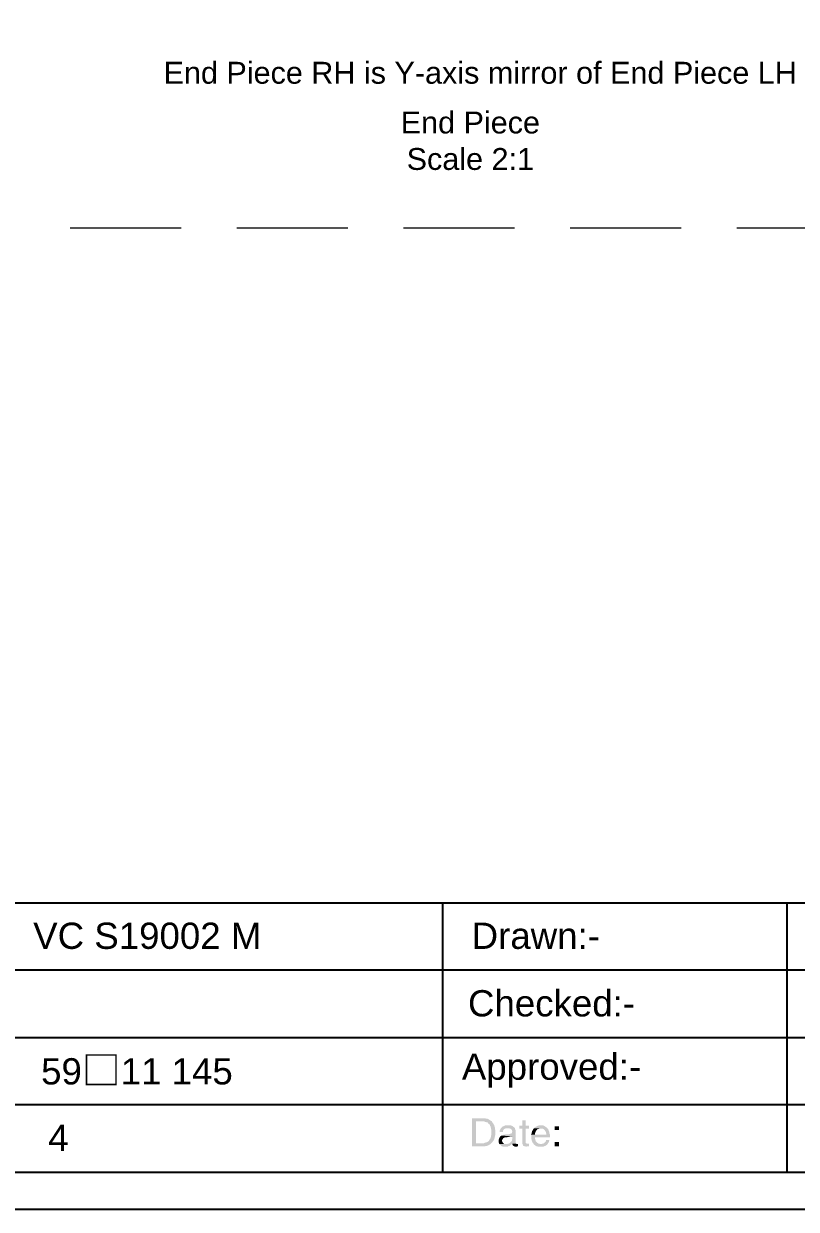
# Model space of a CAD drawing. Header units: millimetres. Extents: x 1233 to 2351, y 1180 to 1535.
# Drawn here: x 1983.7 to 2072, y 1237.9 to 1373.4 of the extents above; entities that cross this region are included whole.
import ezdxf

# ---------------------------------------------------------------- set-up
doc = ezdxf.new("R2010")
doc.units = ezdxf.units.MM
doc.linetypes.add('HIDDEN', pattern=[9.525, 6.35, -3.175])
doc.layers.add('Text', color=4, linetype='Continuous')
doc.styles.get("Standard").update_dxf_attribs({"font": 'arial.ttf'})

msp = doc.modelspace()

# ---------------------------------------------------------------- hatches: boundary and pattern name
at = {"transparency": 33554559}
for points in [[(2036.28532, 1248.3241), (2034.97649, 1248.3241), (2034.97649, 1245.11972), (2036.46585, 1245.11972), (2036.55611, 1245.16485), (2036.64638, 1245.16485), (2036.73664, 1245.20998), (2036.78177, 1245.20998), (2036.87204, 1245.25512), (2036.9623, 1245.30025), (2037.00743, 1245.34538), (2037.0977, 1245.39051), (2037.14283, 1245.43564), (2037.18796, 1245.48078), (2035.42781, 1245.48078), (2035.42781, 1247.96305), (2036.24019, 1247.96305), (2037.18796, 1248.00818), (2037.0977, 1248.05331), (2037.05257, 1248.09844), (2036.9623, 1248.14357), (2036.91717, 1248.18871), (2036.82691, 1248.23384), (2036.73664, 1248.27897), (2036.55611, 1248.27897), (2036.51098, 1248.3241), (2036.42072, 1248.3241)], [(2037.18796, 1248.00818), (2036.24019, 1247.96305), (2036.37558, 1247.96305), (2036.46585, 1247.91791), (2036.55611, 1247.91791), (2036.60125, 1247.87278), (2036.69151, 1247.87278), (2036.78177, 1247.82765), (2036.82691, 1247.73739), (2036.87204, 1247.69225), (2036.9623, 1247.64712), (2037.00743, 1247.55686), (2037.00743, 1247.51172), (2037.05257, 1247.42146), (2037.0977, 1247.37633), (2037.0977, 1247.28606), (2037.14283, 1247.1958), (2037.14283, 1247.10553), (2037.18796, 1247.01527), (2037.18796, 1246.42855), (2037.14283, 1246.33829), (2037.14283, 1246.24802), (2037.0977, 1246.15776), (2037.0977, 1246.06749), (2037.05257, 1246.02236), (2037.00743, 1245.9321), (2036.9623, 1245.88697), (2036.91717, 1245.7967), (2036.91717, 1245.7967), (2036.87204, 1245.70644), (2036.78177, 1245.66131), (2036.73664, 1245.61617), (2036.64638, 1245.57104), (2036.55611, 1245.57104), (2036.51098, 1245.52591), (2036.42072, 1245.52591), (2036.33045, 1245.48078), (2035.42781, 1245.48078), (2037.18796, 1245.48078), (2037.27823, 1245.57104), (2037.27823, 1245.57104), (2037.32336, 1245.66131), (2037.36849, 1245.70644), (2037.41362, 1245.75157), (2037.45876, 1245.84183), (2037.50389, 1245.9321), (2037.50389, 1245.97723), (2037.54902, 1246.06749), (2037.54902, 1246.15776), (2037.59415, 1246.24802), (2037.59415, 1246.33829), (2037.63929, 1246.42855), (2037.63929, 1246.97014), (2037.59415, 1247.0604), (2037.59415, 1247.24093), (2037.54902, 1247.3312), (2037.54902, 1247.37633), (2037.50389, 1247.46659), (2037.50389, 1247.55686), (2037.45876, 1247.60199), (2037.41362, 1247.69225), (2037.36849, 1247.78252), (2037.32336, 1247.82765), (2037.27823, 1247.87278), (2037.2331, 1247.96305)], [(2041.11446, 1248.09844), (2040.70827, 1248.09844), (2040.70827, 1247.46659), (2040.39235, 1247.46659), (2040.39235, 1247.15067), (2040.70827, 1247.15067), (2040.70827, 1245.43564), (2040.75341, 1245.34538), (2040.79854, 1245.25512), (2040.79854, 1245.20998), (2040.84367, 1245.16485), (2040.8888, 1245.16485), (2040.97907, 1245.11972), (2041.06933, 1245.11972), (2041.15959, 1245.07459), (2041.20473, 1245.07459), (2041.24986, 1245.11972), (2041.47552, 1245.11972), (2041.47552, 1245.43564), (2041.24986, 1245.43564), (2041.15959, 1245.48078), (2041.11446, 1245.52591), (2041.11446, 1247.15067), (2041.47552, 1247.15067), (2041.47552, 1247.46659), (2041.11446, 1247.46659)], [(2039.85076, 1247.24093), (2039.03838, 1247.1958), (2039.21891, 1247.1958), (2039.26404, 1247.15067), (2039.35431, 1247.15067), (2039.39944, 1247.10553), (2039.4897, 1247.0604), (2039.53484, 1246.97014), (2039.53484, 1246.87987), (2039.57997, 1246.78961), (2039.57997, 1246.78961), (2039.53484, 1246.69935), (2039.53484, 1246.65421), (2039.4897, 1246.60908), (2039.39944, 1246.56395), (2039.35431, 1246.56395), (2039.26404, 1246.51882), (2038.76759, 1246.47368), (2038.63219, 1246.47368), (2038.54193, 1246.42855), (2038.45166, 1246.38342), (2038.40653, 1246.38342), (2038.31627, 1246.33829), (2039.57997, 1246.29316), (2039.57997, 1245.97723), (2039.53484, 1245.88697), (2039.53484, 1245.75157), (2039.4897, 1245.70644), (2039.39944, 1245.61617), (2039.35431, 1245.57104), (2039.30918, 1245.52591), (2039.26404, 1245.48078), (2039.17378, 1245.43564), (2039.08351, 1245.43564), (2038.99325, 1245.39051), (2038.09061, 1245.39051), (2038.13574, 1245.30025), (2038.226, 1245.25512), (2038.27114, 1245.20998), (2038.31627, 1245.16485), (2038.40653, 1245.11972), (2038.45166, 1245.11972), (2038.54193, 1245.07459), (2039.03838, 1245.07459), (2039.08351, 1245.11972), (2039.17378, 1245.16485), (2039.26404, 1245.16485), (2039.30918, 1245.20998), (2039.39944, 1245.25512), (2039.4897, 1245.34538), (2039.4897, 1245.34538), (2039.57997, 1245.43564), (2039.98616, 1245.43564), (2039.94103, 1245.52591), (2039.94103, 1246.97014), (2039.89589, 1247.0604), (2039.89589, 1247.15067)], [(2039.08351, 1247.51172), (2038.76759, 1247.51172), (2038.67733, 1247.46659), (2038.58706, 1247.42146), (2038.54193, 1247.42146), (2038.45166, 1247.37633), (2038.40653, 1247.3312), (2038.3614, 1247.28606), (2038.31627, 1247.24093), (2038.27114, 1247.1958), (2038.226, 1247.10553), (2038.18087, 1247.01527), (2038.13574, 1246.92501), (2038.13574, 1246.74448), (2038.4968, 1246.74448), (2038.4968, 1246.87987), (2038.54193, 1246.97014), (2038.58706, 1247.01527), (2038.63219, 1247.10553), (2038.67733, 1247.10553), (2038.76759, 1247.15067), (2038.85785, 1247.1958), (2039.03838, 1247.1958), (2039.85076, 1247.24093), (2039.80563, 1247.28606), (2039.71537, 1247.3312), (2039.67023, 1247.37633), (2039.6251, 1247.42146), (2039.53484, 1247.46659), (2039.44457, 1247.46659), (2039.39944, 1247.51172), (2039.17378, 1247.51172)], [(2042.82948, 1247.51172), (2042.60382, 1247.51172), (2042.51356, 1247.46659), (2042.46843, 1247.46659), (2042.37816, 1247.42146), (2042.2879, 1247.37633), (2042.24277, 1247.3312), (2042.1525, 1247.28606), (2042.10737, 1247.24093), (2042.06224, 1247.1958), (2042.82948, 1247.15067), (2043.01001, 1247.15067), (2043.10028, 1247.10553), (2043.19054, 1247.0604), (2043.23567, 1247.01527), (2043.28081, 1246.97014), (2043.28081, 1246.97014), (2043.32594, 1246.87987), (2043.37107, 1246.83474), (2043.4162, 1246.74448), (2043.4162, 1246.65421), (2043.46134, 1246.56395), (2043.46134, 1246.47368), (2042.1525, 1246.47368), (2041.74631, 1246.42855), (2041.74631, 1245.97723), (2041.79144, 1245.88697), (2041.79144, 1245.7967), (2041.83658, 1245.70644), (2041.83658, 1245.66131), (2041.88171, 1245.57104), (2041.92684, 1245.48078), (2041.97197, 1245.43564), (2042.01711, 1245.39051), (2042.82948, 1245.39051), (2042.73922, 1245.39051), (2042.64896, 1245.43564), (2042.55869, 1245.43564), (2042.51356, 1245.48078), (2042.4233, 1245.52591), (2042.37816, 1245.57104), (2042.33303, 1245.61617), (2042.2879, 1245.66131), (2042.24277, 1245.70644), (2042.24277, 1245.7967), (2042.19763, 1245.84183), (2042.19763, 1245.9321), (2042.1525, 1246.06749), (2042.1525, 1246.15776), (2043.86752, 1246.15776), (2043.86752, 1246.47368), (2043.82239, 1246.56395), (2043.82239, 1246.74448), (2043.77726, 1246.83474), (2043.73213, 1246.92501), (2043.73213, 1246.97014), (2043.687, 1247.0604), (2043.64186, 1247.10553), (2043.59673, 1247.1958), (2043.5516, 1247.24093), (2043.46134, 1247.28606), (2043.4162, 1247.3312), (2043.32594, 1247.37633), (2043.28081, 1247.42146), (2043.19054, 1247.46659), (2043.10028, 1247.51172), (2042.91975, 1247.51172)], [(2042.06224, 1247.1958), (2042.01711, 1247.15067), (2041.97197, 1247.0604), (2041.92684, 1247.01527), (2041.88171, 1246.92501), (2041.83658, 1246.87987), (2041.83658, 1246.78961), (2041.79144, 1246.69935), (2041.79144, 1246.60908), (2041.74631, 1246.51882), (2041.74631, 1246.42855), (2042.1525, 1246.47368), (2042.1525, 1246.56395), (2042.19763, 1246.65421), (2042.19763, 1246.74448), (2042.24277, 1246.78961), (2042.2879, 1246.87987), (2042.33303, 1246.92501), (2042.37816, 1246.97014), (2042.4233, 1247.0604), (2042.51356, 1247.10553), (2042.55869, 1247.10553), (2042.64896, 1247.15067), (2042.82948, 1247.15067)], [(2044.90556, 1246.97014), (2044.90556, 1247.42146), (2044.40911, 1247.42146), (2044.40911, 1246.97014)], [(2038.31627, 1246.33829), (2038.27114, 1246.29316), (2038.18087, 1246.24802), (2038.18087, 1246.20289), (2038.13574, 1246.15776), (2038.09061, 1246.06749), (2038.04547, 1246.02236), (2038.04547, 1245.9321), (2038.00034, 1245.84183), (2038.00034, 1245.61617), (2038.04547, 1245.52591), (2038.04547, 1245.43564), (2038.09061, 1245.39051), (2038.81272, 1245.39051), (2038.67733, 1245.39051), (2038.58706, 1245.43564), (2038.54193, 1245.48078), (2038.4968, 1245.52591), (2038.45166, 1245.61617), (2038.40653, 1245.70644), (2038.40653, 1245.84183), (2038.45166, 1245.9321), (2038.4968, 1245.97723), (2038.54193, 1246.06749), (2038.58706, 1246.06749), (2038.67733, 1246.11263), (2038.76759, 1246.15776), (2038.94812, 1246.15776), (2039.30918, 1246.24802), (2039.4897, 1246.24802), (2039.57997, 1246.29316)], [(2039.98616, 1245.43564), (2039.57997, 1245.43564), (2039.57997, 1245.34538), (2040.07642, 1245.39051), (2040.07642, 1245.39051)], [(2040.21182, 1245.39051), (2040.07642, 1245.39051), (2039.57997, 1245.34538), (2039.6251, 1245.25512), (2039.67023, 1245.20998), (2039.67023, 1245.20998), (2039.71537, 1245.16485), (2039.80563, 1245.11972), (2039.89589, 1245.07459), (2040.07642, 1245.07459), (2040.12155, 1245.11972), (2040.21182, 1245.11972)], [(2043.82239, 1245.84183), (2043.4162, 1245.84183), (2043.4162, 1245.70644), (2043.37107, 1245.66131), (2043.28081, 1245.57104), (2043.23567, 1245.52591), (2043.19054, 1245.48078), (2043.10028, 1245.43564), (2043.01001, 1245.43564), (2042.91975, 1245.39051), (2042.01711, 1245.39051), (2042.06224, 1245.30025), (2042.1525, 1245.25512), (2042.19763, 1245.20998), (2042.2879, 1245.16485), (2042.37816, 1245.11972), (2042.4233, 1245.11972), (2042.51356, 1245.07459), (2043.10028, 1245.07459), (2043.19054, 1245.11972), (2043.28081, 1245.16485), (2043.32594, 1245.16485), (2043.4162, 1245.20998), (2043.46134, 1245.25512), (2043.5516, 1245.30025), (2043.59673, 1245.39051), (2043.64186, 1245.43564), (2043.687, 1245.52591), (2043.73213, 1245.57104), (2043.77726, 1245.66131), (2043.77726, 1245.75157)], [(2044.90556, 1245.11972), (2044.90556, 1245.61617), (2044.40911, 1245.61617), (2044.40911, 1245.11972)]]:
    msp.add_hatch(color=256, dxfattribs=at).paths.add_polyline_path(points)

# ---------------------------------------------------------------- linework, layer by layer
at = {"color": 1, "linetype": 'HIDDEN', "lineweight": 9, "ltscale": 2}
msp.add_line((1950.92215, 1350.08374), (2347.36003, 1350.08374), dxfattribs=at)
msp.add_line((1938.10453, 1242.18613), (2347.36003, 1242.18613))
msp.add_lwpolyline([(2351.39807, 1237.92707), (2351.39807, 1534.92707), (1931.39807, 1534.92707), (1931.39807, 1237.92707)], close=True)
for points in [[(1950.92215, 1272.96627), (2347.36003, 1272.96627)], [(2031.59157, 1272.96627), (2031.59157, 1242.18613)], [(2070.94683, 1272.96627), (2070.94683, 1242.18613)], [(1950.92215, 1265.2938), (2247.05258, 1265.2938)], [(1950.92215, 1257.5762), (2299.99261, 1257.5762)], [(1950.92215, 1249.90373), (2247.05258, 1249.90373)]]:
    msp.add_lwpolyline(points)

# ---------------------------------------------------------------- texts
at = {"width": 34.3482701, "attachment_point": 5}
for s, insert, char_height in [('VC S19002 M', (1997.84919, 1269.16487), 2.9996568), ('Drawn:-', (2042.25943, 1269.16487), 2.999657), ('Checked:-', (2044.05612, 1261.44727), 2.999657), ('\\pxql;59{\\fSimSun|b0|i0|c134|p2;\\H1.08333x;□}11 145', (2002.88758, 1253.7748), 2.9996568), ('Approved:-', (2044.05612, 1253.7748), 2.999657), ('4', (1987.69112, 1246.10233), 2.99966)]:
    msp.add_mtext(s, dxfattribs=dict(at, insert=insert, char_height=char_height))
at = {"layer": 'Text', "char_height": 2.5, "width": 108.5908911, "attachment_point": 5}
for s, insert in [('End Piece RH is Y-axis mirror of End Piece LH', (2035.90585, 1367.78975)), ('\\pxqc;{\\fArial|b0|i0|c0|p34;End Piece\\PScale 2:1}', (2034.7769, 1360.02187))]:
    msp.add_mtext(s, dxfattribs=dict(at, insert=insert))

doc.saveas('drawing.dxf')
